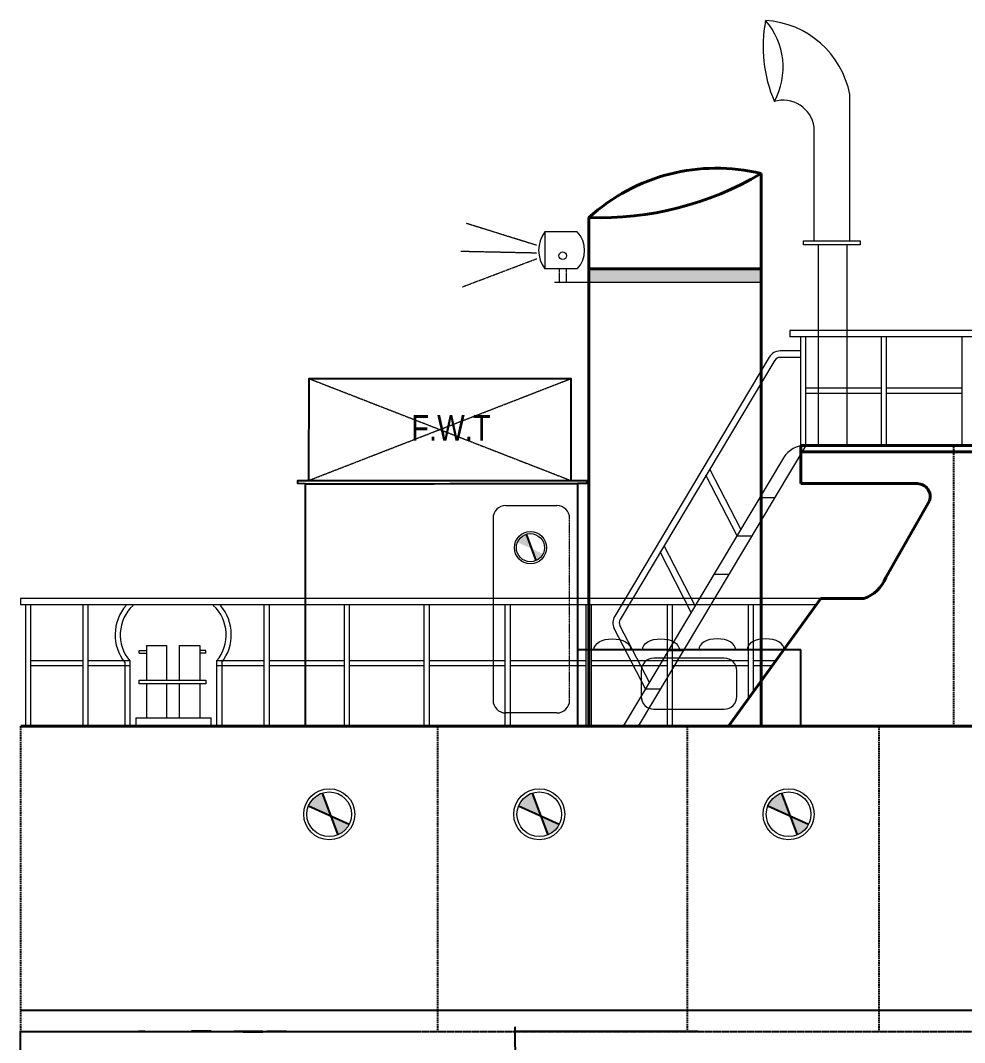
# Model space of a CAD drawing. Header units: inches. Extents: x 23291 to 181956, y 9161 to 51408.
# Drawn here: x 102008 to 110165, y 40436 to 49264 of the extents above; entities that cross this region are included whole.
import ezdxf

# ---------------------------------------------------------------- set-up
doc = ezdxf.new("R2010")
doc.units = ezdxf.units.IN
doc.header["$MEASUREMENT"] = 0
for name, pattern in [('CENTER', [2, 1.25, -0.25, 0.25, -0.25]), ('CENTER2', [1.125, 0.75, -0.125, 0.125, -0.125]), ('DASHED', [19.049999999999997, 12.7, -6.35]), ('HIDDEN', [0.375, 0.25, -0.125])]:
    doc.linetypes.add(name, pattern=pattern)
for name, color, linetype, lineweight in [('B.line', 1, 'Continuous', 25), ('Deck', 165, 'Continuous', 40), ('Door', 14, 'Continuous', 13), ('Fixtures', 30, 'Continuous', 18), ('hatch', 8, 'Continuous', 9), ('IN-LINE', 30, 'Continuous', 25), ('Railing', 222, 'Continuous', 9), ('staps', 200, 'Continuous', 15), ('Text', 255, 'Continuous', 13), ('Window', 5, 'Continuous', 13)]:
    doc.layers.add(name, color=color, linetype=linetype, lineweight=lineweight)
for name, color, linetype in [('bulkhead', 1, 'Continuous'), ('CL', 2, 'Continuous'), ('PDF6_Geometry', 7, 'Continuous'), ('PDF9_Geometry', 7, 'Continuous'), ('PDF9_Solid Fills', 7, 'Continuous'), ('wl 2', 3, 'Continuous')]:
    doc.layers.add(name, color=color, linetype=linetype)
doc.styles.add('Swis721 CnBT', font='swissc.ttf')

msp = doc.modelspace()

# ---------------------------------------------------------------- hatches: boundary and pattern name
at = {"layer": 'hatch'}
msp.add_hatch(color=256, dxfattribs=at).paths.add_polyline_path([(108408.0076710226, 47117.76945088606), (106919.1344022645, 47117.76945088606), (106919.1344022645, 47002.8462993209), (108408.0076710226, 47002.8462993209)])
msp.add_hatch(color=256, dxfattribs=at).paths.add_polyline_path([(108408.0076710226, 47117.76945088606), (106919.1344022645, 47117.76945088606), (106919.1344022645, 47002.8462993209), (108408.0076710226, 47002.8462993209)])
h = msp.add_hatch(color=256, dxfattribs=at)
h.paths.add_polyline_path([(106422.2027200058, 44702.49862507383), (106461.2074229302, 44597.99075454079, 0.1820220540587912), (106523.8845424241, 44656.40872219788)])
h.paths.add_polyline_path([(106422.2027200058, 44702.49862507383), (106376.2314430781, 44825.67249635642, 0.2172798080098379), (106302.553986303, 44756.73249288237)])
h = msp.add_hatch(color=256, dxfattribs=at)
h.paths.add_polyline_path([(106422.2027200058, 44702.49862507383), (106461.2074229302, 44597.99075454079, 0.1820220540587912), (106523.8845424241, 44656.40872219788)])
h.paths.add_polyline_path([(106422.2027200058, 44702.49862507383), (106376.2314430781, 44825.67249635642, 0.2172798080098379), (106302.553986303, 44756.73249288237)])
h = msp.add_hatch(color=256, dxfattribs=at)
h.paths.add_polyline_path([(104687.8328151724, 42395.5399101787), (104749.7450420374, 42229.65440139637, 0.1820220540587912), (104849.2325332949, 42322.38133418557)])
h.paths.add_polyline_path([(104687.8328151724, 42395.5399101787), (104614.8625343349, 42591.05399158008, 0.2172798080098379), (104497.9141902492, 42481.62541463735)])
h = msp.add_hatch(color=256, dxfattribs=at)
h.paths.add_polyline_path([(104687.8328151724, 42395.5399101787), (104749.7450420374, 42229.65440139637, 0.1820220540587912), (104849.2325332949, 42322.38133418557)])
h.paths.add_polyline_path([(104687.8328151724, 42395.5399101787), (104614.8625343349, 42591.05399158008, 0.2172798080098379), (104497.9141902492, 42481.62541463735)])
h = msp.add_hatch(color=256, dxfattribs=at)
h.paths.add_polyline_path([(106502.6440553762, 42395.5399101787), (106564.5562822393, 42229.65440139637, 0.1820220540587912), (106664.0437734988, 42322.38133418557)])
h.paths.add_polyline_path([(106502.6440553762, 42395.5399101787), (106429.6737745347, 42591.05399158008, 0.2172798080098379), (106312.7254304489, 42481.62541463735)])
h = msp.add_hatch(color=256, dxfattribs=at)
h.paths.add_polyline_path([(106502.6440553762, 42395.5399101787), (106564.5562822393, 42229.65440139637, 0.1820220540587912), (106664.0437734988, 42322.38133418557)])
h.paths.add_polyline_path([(106502.6440553762, 42395.5399101787), (106429.6737745367, 42591.05399158008, 0.2172798080098379), (106312.7254304489, 42481.62541463735)])
h = msp.add_hatch(color=256, dxfattribs=at)
h.paths.add_polyline_path([(108656.7977329992, 42395.5399101787), (108718.7099598643, 42229.65440139637, 0.1820220540587912), (108818.1974511238, 42322.38133418557)])
h.paths.add_polyline_path([(108656.7977329992, 42395.5399101787), (108583.8274521618, 42591.05399158008, 0.2172798080098379), (108466.879108076, 42481.62541463735)])
h = msp.add_hatch(color=256, dxfattribs=at)
h.paths.add_polyline_path([(108656.7977329992, 42395.5399101787), (108718.7099598643, 42229.65440139637, 0.1820220540587912), (108818.1974511238, 42322.38133418557)])
h.paths.add_polyline_path([(108656.7977329992, 42395.5399101787), (108583.8274521618, 42591.05399158008, 0.2172798080098379), (108466.879108076, 42481.62541463735)])

# ---------------------------------------------------------------- linework, layer by layer
msp.add_line((102008.1500884408, 38756.26766536922), (102008.1500884449, 40531.63027370216))
msp.add_line((102008.1500884408, 38756.26766536922), (102008.1500884449, 40531.63027370216))
at = {"linetype": 'HIDDEN'}
msp.add_line((102008.1500884449, 40531.62983504187), (116179.4535575666, 40531.51035164444), dxfattribs=at)
msp.add_line((102008.1500884449, 40531.62983504187), (116179.4535575666, 40531.51035164444), dxfattribs=at)
msp.add_line((102008.1500884449, 40531.62983504187), (116179.4535575666, 40531.51035164444), dxfattribs=at)
msp.add_point((102008.1500884449, 40531.63027370216))
msp.add_point((102008.1500884449, 40531.63027370216))
at = {"layer": 'B.line'}
for p, q in [((106376.2314430781, 44825.67249635642), (106461.2074229302, 44597.99075454079)), ((106376.2314430781, 44825.67249635642), (106461.2074229302, 44597.99075454079)), ((104614.8625343349, 42591.05399158008), (104749.7450420374, 42229.65440139637)), ((104614.8625343349, 42591.05399158008), (104749.7450420374, 42229.65440139637)), ((106429.6737745347, 42591.05399158008), (106564.5562822393, 42229.65440139637)), ((106429.6737745367, 42591.05399158008), (106564.5562822393, 42229.65440139637)), ((108583.8274521618, 42591.05399158008), (108718.7099598643, 42229.65440139637)), ((108583.8274521618, 42591.05399158008), (108718.7099598643, 42229.65440139637)), ((104497.9141902492, 42481.62541463735), (104849.2325332949, 42322.38133418557)), ((104497.9141902492, 42481.62541463735), (104849.2325332949, 42322.38133418557)), ((106312.7254304489, 42481.62541463735), (106664.0437734988, 42322.38133418557)), ((106312.7254304489, 42481.62541463735), (106664.0437734988, 42322.38133418557)), ((108466.879108076, 42481.62541463735), (108818.1974511238, 42322.38133418557)), ((108466.879108076, 42481.62541463735), (108818.1974511238, 42322.38133418557))]:
    msp.add_line(p, q, dxfattribs=at)
at = {"layer": 'bulkhead'}
for p in [(106280.818577303, 40570.20738448396), (106280.818577303, 40570.20738448498)]:
    msp.add_line(p, (106284.8066357457, 36958.71404082103), dxfattribs=at)
at = {"layer": 'CL', "linetype": 'CENTER2'}
for p, q in [((159137.991512333, 40713.86487909617), (102008.1500884449, 40713.8648790954)), ((156284.6024424424, 40713.86487909516), (102008.1500884449, 40713.86487909514))]:
    msp.add_line(p, q, dxfattribs=at)
at = {"layer": 'Deck', "ltscale": 5}
for p, q in [((108408.0076710226, 47941.46783176919), (108408.0076710226, 43167.45805717826)), ((108408.0076710226, 47941.46783176919), (108408.0076710226, 43167.45805717826)), ((106919.1344022645, 47560.75595695579), (106919.1344022645, 43167.45805717826)), ((106919.1344022645, 47560.75595695579), (106919.1344022645, 43167.45805717826)), ((106919.1344022645, 47117.76945088606), (108408.0076710226, 47117.76945088606)), ((106919.1344022645, 47117.76945088606), (108408.0076710226, 47117.76945088606))]:
    msp.add_line(p, q, dxfattribs=at)
at = {"layer": 'Deck', "color": 7}
for p in [(115792.4027134428, 45593.48651917919), (108749.646934864, 45263.18815300871)]:
    msp.add_line(p, (108749.646934864, 45593.48651917919), dxfattribs=at)
at = {"layer": 'Deck'}
for p in [(115792.4027134428, 45593.48651917919), (108749.646934864, 45263.18815300871)]:
    msp.add_line(p, (108749.646934864, 45593.48651917919), dxfattribs=at)
at = {"layer": 'Deck', "color": 7, "linetype": 'HIDDEN', "ltscale": 3}
msp.add_line((115792.4027134428, 45538.34950867908), (108749.646934864, 45538.34950867908), dxfattribs=at)
at = {"layer": 'Deck', "linetype": 'HIDDEN', "ltscale": 3}
msp.add_line((115792.4027134428, 45538.34950867908), (108749.646934864, 45538.34950867908), dxfattribs=at)
at = {"layer": 'Deck', "color": 7, "ltscale": 0.005}
for p, q in [((108749.646934864, 45263.18815300871), (109757.9322268851, 45263.18815300871)), ((109861.6669809034, 45115.50476799447), (109484.4103759762, 44451.52669222697)), ((108125.9711746229, 43167.45805717826), (108922.4660551526, 44270.19826717849)), ((108922.4660551526, 44270.19826717849), (109295.3856034145, 44270.19826717849))]:
    msp.add_line(p, q, dxfattribs=at)
at = {"layer": 'Deck', "ltscale": 0.005}
for p, q in [((108749.646934864, 45263.18815300871), (109757.9322268851, 45263.18815300871)), ((109861.6669809034, 45115.50476799447), (109484.4103759762, 44451.52669222697)), ((108125.9711746229, 43167.45805717826), (108922.4660551526, 44270.19826717849)), ((108922.4660551526, 44270.19826717849), (109295.3856034145, 44270.19826717849))]:
    msp.add_line(p, q, dxfattribs=at)
at = {"layer": 'Deck', "color": 7, "linetype": 'HIDDEN'}
msp.add_line((115792.4027134428, 43167.45805717826), (102008.1500884449, 43167.45805717826), dxfattribs=at)
at = {"layer": 'Deck', "linetype": 'HIDDEN'}
msp.add_line((115792.4027134428, 43167.45805717826), (102008.1500884449, 43167.45805717826), dxfattribs=at)
at = {"layer": 'Deck', "ltscale": 5}
for centre, radius, start, end in [((108021.5555877669, 46351.11976368536), 1636.62829937451, 76.34193684994433, 132.3449751242295), ((108021.5555877669, 46351.11976368536), 1636.62829937451, 76.34193684994433, 132.3449751242295), ((107011.9992119691, 50299.25377438699), 2740.071927697482, 268.0577952092253, 300.6291167050063), ((107011.9992119691, 50299.25377438699), 2740.071927697482, 268.0577952092253, 300.6291167050063)]:
    msp.add_arc(centre, radius, start, end, dxfattribs=at)
at = {"layer": 'Deck', "color": 7, "ltscale": 0.005}
for centre, radius, start, end in [((109757.9322268851, 45152.91413200951), 110.274021, 340.1694196229757, 90), ((109192.0740916001, 44567.0828631561), 314.3465154907267, 289.1871516234274, 338.4318522226106)]:
    msp.add_arc(centre, radius, start, end, dxfattribs=at)
at = {"layer": 'Deck', "ltscale": 0.005}
for centre, radius, start, end in [((109757.9322268851, 45152.91413200951), 110.274021, 340.1694196229757, 90), ((109192.0740916001, 44567.0828631561), 314.3465154907267, 289.1871516234274, 338.4318522226106)]:
    msp.add_arc(centre, radius, start, end, dxfattribs=at)
at = {"layer": 'Door'}
for p, q in [((106201.6546780054, 45074.42779152615), (106642.7507620063, 45074.42779152615)), ((106201.6546780054, 45074.42779152615), (106642.7507620063, 45074.42779152615)), ((106091.3806570052, 44964.15377052489), (106091.3806570052, 43392.92862694409)), ((106091.3806570052, 44964.15377052489), (106091.3806570052, 43392.92862694409)), ((106753.0247830065, 43392.92862694409), (106753.0247830065, 43392.92862694409)), ((106753.0247830065, 43392.92862694409), (106753.0247830065, 43392.92862694409)), ((106642.7507620063, 43282.65460594489), (106201.6546780054, 43282.65460594489)), ((106642.7507620063, 43282.65460594489), (106201.6546780054, 43282.65460594489))]:
    msp.add_line(p, q, dxfattribs=at)
at = {"layer": 'Door', "linetype": 'DASHED', "ltscale": 0.004}
msp.add_line((106753.0247830065, 43392.92862694409), (106753.0247830065, 44964.15377052489), dxfattribs=at)
msp.add_line((106753.0247830065, 43392.92862694409), (106753.0247830065, 44964.15377052489), dxfattribs=at)
at = {"layer": 'Door', "ltscale": 0.004}
msp.add_line((106091.3806570052, 43392.92862694409), (106091.3806570052, 43392.92862694409), dxfattribs=at)
msp.add_line((106091.3806570052, 43392.92862694409), (106091.3806570052, 43392.92862694409), dxfattribs=at)
at = {"layer": 'Door'}
for centre, start, end in [((106201.6546780054, 44964.15377052489), 90, 180), ((106201.6546780054, 44964.15377052489), 90, 180), ((106642.7507620063, 44964.15377052489), 0, 90), ((106642.7507620063, 44964.15377052489), 0, 90), ((106642.7507620063, 43392.92862694409), 270, 0), ((106642.7507620063, 43392.92862694409), 270, 0)]:
    msp.add_arc(centre, 110.274021, start, end, dxfattribs=at)
at = {"layer": 'Door', "ltscale": 0.004}
msp.add_arc((106201.6546780054, 43392.92862694409), 110.274021, 180, 270, dxfattribs=at)
msp.add_arc((106201.6546780054, 43392.92862694409), 110.274021, 180, 270, dxfattribs=at)
at = {"layer": 'Fixtures'}
for p, q in [((109173.9100340842, 47361.38512321895), (109173.9100340842, 48623.91380631232)), ((109173.9100340842, 47361.38512321895), (109173.9100340842, 48623.91380631232)), ((108865.2808904551, 47361.38512321895), (108865.2808904551, 48343.1831207073)), ((108865.2808904551, 47361.38512321895), (108865.2808904551, 48343.1831207073)), ((106817.2646273062, 47438.51886338877), (106538.4256278755, 47438.51886338877)), ((106538.4256278755, 47438.51886338877), (106538.4256278755, 47118.01623105246)), ((106817.2646273062, 47438.51886338877), (106538.4256278755, 47438.51886338877)), ((106538.4256278755, 47438.51886338877), (106538.4256278755, 47118.01623105246)), ((108900.2524302662, 47325.12278426539), (108900.2524302641, 45593.48651917919)), ((108900.2524302662, 47325.12278426539), (108900.2524302641, 45593.48651917919)), ((109148.3689775162, 47325.12278426539), (109148.3689775162, 45593.48651917919)), ((109148.3689775162, 47325.12278426539), (109148.3689775162, 45593.48651917919)), ((106662.7324687854, 47118.01623105246), (106538.4256278755, 47118.01623105246)), ((106662.7324687854, 47118.01623105246), (106538.4256278755, 47118.01623105246)), ((106723.5294928555, 47118.01623105246), (106662.7324687854, 47118.01623105246)), ((106723.5294928555, 47118.01623105246), (106662.7324687854, 47118.01623105246)), ((106817.2646273062, 47118.01623105246), (106723.5294928555, 47118.01623105246)), ((106817.2646273062, 47118.01623105246), (106723.5294928555, 47118.01623105246)), ((106623.188271885, 47002.8462993209), (108408.0076710226, 47002.8462993209)), ((106623.188271885, 47002.8462993209), (108408.0076710226, 47002.8462993209))]:
    msp.add_line(p, q, dxfattribs=at)
at = {"layer": 'Fixtures', "linetype": 'HIDDEN'}
for p, q in [((106662.7324687854, 47118.01623105246), (106662.7324687854, 47002.8462993209)), ((106662.7324687854, 47118.01623105246), (106662.7324687854, 47002.8462993209)), ((106723.5294928555, 47118.01623105246), (106723.5294928555, 47002.8462993209)), ((106723.5294928555, 47118.01623105246), (106723.5294928555, 47002.8462993209))]:
    msp.add_line(p, q, dxfattribs=at)
at = {"layer": 'Fixtures', "ltscale": 0.005}
for p, q in [((103034.6526334918, 43822.2825122128), (103096.0803555142, 43822.2825122128)), ((103034.6526334918, 43800.22770801296), (103034.6526334918, 43822.2825122128)), ((103034.6526334918, 43822.2825122128), (103096.0803555142, 43822.2825122128)), ((103034.6526334918, 43800.22770801296), (103034.6526334918, 43822.2825122128)), ((103034.6526334918, 43800.22770801296), (103096.0803555142, 43800.22770801296)), ((103034.6526334918, 43800.22770801296), (103096.0803555142, 43800.22770801296)), ((103096.0803555142, 43866.3921206135), (103096.0803555142, 43564.50438825262)), ((103096.0803555142, 43866.3921206135), (103271.5520733092, 43866.3921206135)), ((103096.0803555142, 43866.3921206135), (103096.0803555142, 43564.50438825262)), ((103096.0803555142, 43866.3921206135), (103271.5520733092, 43866.3921206135)), ((103271.5520733092, 43866.3921206135), (103271.5520733092, 43564.50438825262)), ((103271.5520733092, 43866.3921206135), (103271.5520733092, 43564.50438825262)), ((103380.7959457234, 43866.3921206135), (103380.7959457234, 43564.50438825262)), ((103380.7959457234, 43866.3921206135), (103556.7056901627, 43866.3921206135)), ((103380.7959457234, 43866.3921206135), (103380.7959457234, 43564.50438825262)), ((103380.7959457234, 43866.3921206135), (103556.7056901627, 43866.3921206135)), ((103556.7056901627, 43866.3921206135), (103556.7056901627, 43564.50438825262)), ((103556.7056901627, 43866.3921206135), (103556.7056901627, 43564.50438825262)), ((103608.9609464027, 43822.2825122128), (103556.7056901627, 43822.2825122128)), ((103608.9609464027, 43822.2825122128), (103556.7056901627, 43822.2825122128)), ((103608.9609464027, 43800.22770801296), (103556.7056901627, 43800.22770801296)), ((103608.9609464027, 43800.22770801296), (103556.7056901627, 43800.22770801296)), ((103608.9609464027, 43800.22770801296), (103608.9609464027, 43822.2825122128)), ((103608.9609464027, 43800.22770801296), (103608.9609464027, 43822.2825122128)), ((103096.0803555142, 43533.99565337549), (103096.0803555142, 43241.72813772947)), ((103096.0803555142, 43533.99565337549), (103096.0803555142, 43241.72813772947)), ((103271.5520733092, 43533.99565337549), (103271.5520733092, 43241.72813772947)), ((103271.5520733092, 43533.99565337549), (103271.5520733092, 43241.72813772947)), ((103380.7959457234, 43533.99565337549), (103380.7959457234, 43241.72813772947)), ((103380.7959457234, 43533.99565337549), (103380.7959457234, 43241.72813772947)), ((103556.7056901627, 43533.99565337549), (103556.7056901627, 43241.72813772947)), ((103556.7056901627, 43533.99565337549), (103556.7056901627, 43241.72813772947)), ((103006.4467871797, 43241.72813772947), (103657.2817763182, 43241.72813772947)), ((103006.4467871797, 43241.72813772947), (103006.4467871797, 43167.5989596632)), ((103006.4467871797, 43241.72813772947), (103657.2817763182, 43241.72813772947)), ((103006.4467871797, 43241.72813772947), (103006.4467871797, 43167.5989596632)), ((103657.2817763182, 43167.45805717826), (103657.2817763182, 43241.72813772947)), ((103657.2817763182, 43167.45805717826), (103657.2817763182, 43241.72813772947))]:
    msp.add_line(p, q, dxfattribs=at)
at = {"layer": 'Fixtures'}
msp.add_lwpolyline([(108774.7303133324, 47361.38512321895), (109264.4606112069, 47361.38512321895), (109264.4606112069, 47325.12278426539), (108774.7303133324, 47325.12278426539)], close=True, dxfattribs=at)
msp.add_lwpolyline([(108774.7303133324, 47361.38512321895), (109264.4606112069, 47361.38512321895), (109264.4606112069, 47325.12278426539), (108774.7303133324, 47325.12278426539)], close=True, dxfattribs=at)
at = {"layer": 'Fixtures', "ltscale": 0.005}
msp.add_lwpolyline([(103034.6526334918, 43564.50438825262), (103608.9609464027, 43564.50438825262), (103608.9609464027, 43533.99565337549), (103034.6526334918, 43533.99565337549)], close=True, dxfattribs=at)
msp.add_lwpolyline([(103034.6526334918, 43564.50438825262), (103608.9609464027, 43564.50438825262), (103608.9609464027, 43533.99565337549), (103034.6526334918, 43533.99565337549)], close=True, dxfattribs=at)
at = {"layer": 'Fixtures'}
for centre, radius in [((106693.377072754, 47232.14111927521), 32.64231229500677), ((106693.377072754, 47232.14111927521), 32.64231229500677), ((106414.6831154664, 44710.14124440083), 138.94526646), ((106414.6831154664, 44710.14124440083), 138.94526646), ((104675.896934953, 42407.6710519675), 220.5480420000001), ((104675.896934953, 42407.6710519675), 220.5480420000001), ((106490.7081751548, 42407.6710519675), 220.5480420000001), ((106490.7081751548, 42407.6710519675), 220.5480420000001), ((108644.8618527798, 42407.6710519675), 220.5480420000001), ((108644.8618527798, 42407.6710519675), 220.5480420000001)]:
    msp.add_circle(centre, radius, dxfattribs=at)
for centre, radius, start, end in [((109630.3643480927, 49038.69835882212), 1205.615154666778, 169.2235002702549, 203.1720781251318), ((109630.3643480927, 49038.69835882212), 1205.615154666778, 169.2235002702549, 203.1720781251318), ((108398.1240110198, 48475.77164277935), 789.8038074105968, 10.81090730453007, 86.5239104083228), ((107981.7707272508, 48859.66814219362), 615.713090844859, 331.3326546746912, 41.06292369403793), ((108398.1240110198, 48475.77164277935), 789.8038074105968, 10.81090730453007, 86.5239104083228), ((107981.7707272508, 48859.66814219362), 615.713090844859, 331.3326546746912, 41.06292369403793), ((108597.6808335684, 48304.75775246719), 270.3447786984471, 8.171389784575739, 106.2546333487959), ((108597.6808335684, 48304.75775246719), 270.3447786984471, 8.171389784575739, 106.2546333487959), ((106755.2885006549, 47278.26754722062), 269.6478999057224, 143.5373670373047, 216.4626329626953), ((106755.2885006549, 47278.26754722062), 269.6478999057224, 143.5373670373047, 216.4626329626953), ((106653.5767586502, 47278.26754722062), 229.0724834615869, 315.6078072034825, 44.39219279651748), ((106653.5767586502, 47278.26754722062), 229.0724834615869, 315.6078072034825, 44.39219279651748)]:
    msp.add_arc(centre, radius, start, end, dxfattribs=at)
at = {"layer": 'Fixtures', "extrusion": (0, 0, -1)}
for centre in [(107122.5657731481, 43829.10218317962), (107122.5657731481, 43829.10218317962), (107541.4592217228, 43829.10218317962), (107541.4592217228, 43829.10218317962)]:
    msp.add_ellipse(centre, major_axis=(159.810300025835, 2.935570632268471e-14), ratio=0.5877615897301673, start_param=3.141592653589793, end_param=6.283185307179586, dxfattribs=at)
at = {"layer": 'Fixtures'}
for centre in [(108028.0392805042, 43829.10218317962), (108028.0392805042, 43829.10218317962), (108446.9327290768, 43829.10218317962), (108446.9327290768, 43829.10218317962)]:
    msp.add_ellipse(centre, major_axis=(-159.8103000258349, 2.935570632268472e-14), ratio=0.5877615897301672, start_param=3.141592653589793, end_param=6.283185307179586, dxfattribs=at)
at = {"layer": 'hatch', "linetype": 'HIDDEN', "ltscale": 3}
for p, q in [((106469.3335803289, 47320.99635472984), (105858.662008795, 47511.1156375854)), ((106469.3335803289, 47320.99635472984), (105858.662008795, 47511.1156375854)), ((106469.3335803289, 47254.34081863031), (105813.4581386516, 47268.44674361727)), ((106469.3335803289, 47254.34081863031), (105813.4581386516, 47268.44674361727)), ((105828.4059771451, 46963.90127156663), (106469.3335803289, 47206.540307938)), ((105828.4059771451, 46963.90127156663), (106469.3335803289, 47206.540307938))]:
    msp.add_line(p, q, dxfattribs=at)
at = {"layer": 'hatch', "linetype": 'CENTER', "ltscale": 0.4}
for p, q in [((104498.0287024068, 45290.75665825928), (106763.9570593464, 46170.52722105391)), ((104502.0114811309, 46170.52722105391), (106763.379316626, 45290.75665825928))]:
    msp.add_line(p, q, dxfattribs=at)
at = {"layer": 'hatch'}
for centre, radius in [((106414.6831154664, 44710.14124440083), 121.5771081525), ((106414.6831154664, 44710.14124440083), 121.5771081525), ((104675.896934953, 42407.6710519675), 192.9795367500001), ((104675.896934953, 42407.6710519675), 192.9795367500001), ((106490.7081751548, 42407.6710519675), 192.9795367500001), ((106490.7081751548, 42407.6710519675), 192.9795367500001), ((108644.8618527798, 42407.6710519675), 192.9795367500001), ((108644.8618527798, 42407.6710519675), 192.9795367500001)]:
    msp.add_circle(centre, radius, dxfattribs=at)
at = {"layer": 'IN-LINE', "linetype": 'DASHED'}
for p, q in [((110072.9351868626, 43167.45805717826), (110072.9351868626, 45593.48651917919)), ((110072.9351868626, 43167.45805717826), (110072.9351868626, 45593.48651917919)), ((102008.1500884449, 43167.45805717826), (102008.1500884449, 40531.62983504187)), ((105612.6887939796, 43167.45805717826), (105612.6665699462, 40531.58125423097)), ((105612.6887939796, 43167.45805717826), (105612.6665699462, 40531.58125423097)), ((107770.0892720258, 43167.45805717826), (107770.0670479924, 40531.58125423097)), ((107770.0892720258, 43167.45805717826), (107770.0670479924, 40531.58125423097)), ((109424.1995870252, 43167.45805717826), (109424.198477139, 40531.56730764915)), ((109424.1995870252, 43167.45805717826), (109424.198477139, 40531.56730764915))]:
    msp.add_line(p, q, dxfattribs=at)
at = {"layer": 'IN-LINE', "ltscale": 2}
for p, q in [((105582.5462684747, 45262.92630459412), (106819.851567363, 45263.18815300871)), ((105717.1113573628, 45263.18815300871), (106819.851567363, 45263.18815300871)), ((108749.646934864, 43829.10218317861), (106819.851567363, 43829.10218317962)), ((108749.646934864, 43829.10218317861), (106819.851567363, 43829.10218317962)), ((108749.646934864, 43167.45805717826), (108749.646934864, 43829.10218317861)), ((108749.646934864, 43167.45805717826), (108749.646934864, 43829.10218317861))]:
    msp.add_line(p, q, dxfattribs=at)
at = {"layer": 'IN-LINE', "color": 7, "linetype": 'DASHED'}
msp.add_line((102008.1500884449, 43167.45805717826), (102008.1500884449, 40531.62983504187), dxfattribs=at)
at = {"layer": 'IN-LINE', "ltscale": 2}
for points in [[(104500.3166478608, 45290.75819931699), (104502.0114811309, 46170.52722105391), (106763.9570593464, 46170.52722105391), (106763.379316626, 45290.75665825928)], [(104471.7334656883, 43167.19620876365), (104471.7334656904, 45262.92630459412), (104403.7186829668, 45263.18815300871), (104403.7186829668, 45290.75665825928), (106902.5570831137, 45290.75665825928), (106902.5570831137, 45263.18815300871), (106819.851567363, 45263.18815300871), (106819.851567363, 43167.45805717826)], [(105582.5462684747, 45290.75665825928), (106902.5570831137, 45290.75665825928), (106902.5570831137, 45263.18815300871), (106819.851567363, 45263.18815300871), (106819.851567363, 43167.45805717826)], [(104471.7334656883, 43167.19620876365), (104471.7334656904, 45262.92630459412), (105582.5462684747, 45262.92630459412)], [(105581.3907830339, 45262.92630459412), (105581.3907909898, 45262.93207276554)]]:
    msp.add_lwpolyline(points, dxfattribs=at)
at = {"layer": 'PDF6_Geometry', "linetype": 'ByBlock', "lineweight": 35}
for points in [[(103654.7524315095, 40531.54189765851), (103486.2692815092, 40531.54189765851)], [(103933.7245315111, 40531.54189765851), (104102.2076815114, 40531.54189765851)]]:
    msp.add_lwpolyline(points, dxfattribs=at)
at = {"layer": 'PDF9_Geometry', "lineweight": 25}
for p, q in [((103082.1825396352, 40531.61045398226), (103027.065422336, 40531.61045398226)), ((103540.9062768314, 40531.61045398226), (103485.7891595344, 40531.61045398226)), ((104017.4168128411, 40531.61045398226), (103852.9438213803, 40531.61045398226)), ((104234.5914304037, 40531.61045398226), (104135.7758814617, 40531.61045398226)), ((104306.8365761841, 40531.61045398226), (104146.7553869006, 40531.61045398226)), ((104245.5709358406, 40531.61045398226), (104234.5914304037, 40531.61045398226))]:
    msp.add_line(p, q, dxfattribs=at)
at = {"layer": 'PDF9_Solid Fills', "transparency": 33554559}
for points in [[(102882.7947208818, 41323.36691082164), (102882.7947208818, 41323.61045325694), (102882.7947208818, 41323.61045325694)], [(102882.7947208818, 40531.85399641756), (102882.7947208818, 40531.61045398226), (102882.7947208818, 40531.61045398226)], [(102943.4015908974, 40531.85399641756), (102943.4015908974, 40531.61045398226), (102943.4015908974, 40531.61045398226)]]:
    msp.add_solid(points, dxfattribs=at)
at = {"layer": 'Railing'}
for p, q in [((114461.6852360126, 46585.95270817817), (108654.3970826017, 46585.95270817817)), ((108654.3970826017, 46585.95270817817), (108654.3970826017, 46530.81569767908)), ((114461.6852360126, 46585.95270817817), (108654.3970826017, 46585.95270817817)), ((108654.3970826017, 46585.95270817817), (108654.3970826017, 46530.81569767908)), ((114442.128910538, 46530.81569767908), (108654.3970826017, 46530.81569767908)), ((114442.128910538, 46530.81569767908), (108654.3970826017, 46530.81569767908)), ((108749.646934864, 45593.48651917919), (108749.646934864, 46530.81569767908)), ((108749.646934864, 45593.48651917919), (108749.646934864, 46530.81569767908)), ((108793.7565432636, 45593.48651917919), (108793.7565432636, 46530.81569767908)), ((108793.7565432636, 45593.48651917919), (108793.7565432636, 46530.81569767908)), ((109446.5014495524, 45593.48651917919), (109446.5014495524, 46530.81569767908)), ((109446.5014495524, 45593.48651917919), (109446.5014495524, 46530.81569767908)), ((109490.6110579521, 45593.48651917919), (109490.6110579521, 46530.81569767908)), ((109490.6110579521, 45593.48651917919), (109490.6110579521, 46530.81569767908)), ((110143.3559642388, 45593.48651917919), (110143.3559642388, 46530.81569767908)), ((110143.3559642388, 45593.48651917919), (110143.3559642388, 46530.81569767908)), ((108793.7565432636, 46089.71961367919), (109446.5014495524, 46089.71961367919)), ((108793.7565432636, 46089.71961367919), (109446.5014495524, 46089.71961367919)), ((109490.6110579521, 46089.71961367919), (110143.3559642388, 46089.71961367919)), ((109490.6110579521, 46089.71961367919), (110143.3559642388, 46089.71961367919)), ((108793.7565432636, 46045.61000527849), (109446.5014495524, 46045.61000527849)), ((108793.7565432636, 46045.61000527849), (109446.5014495524, 46045.61000527849)), ((109490.6110579521, 46045.61000527849), (110143.3559642388, 46045.61000527849)), ((109490.6110579521, 46045.61000527849), (110143.3559642388, 46045.61000527849)), ((102008.1500884449, 44270.19826717849), (102008.1500884449, 44215.0612566794)), ((108922.4660551526, 44270.19826717849), (102008.1500884449, 44270.19826717849)), ((102008.1500884449, 44270.19826717849), (102008.1500884449, 44215.0612566794)), ((108922.4660551526, 44270.19826717849), (102008.1500884449, 44270.19826717849)), ((108882.6413111264, 44215.0612566794), (102008.1500884449, 44215.0612566794)), ((108882.6413111264, 44215.0612566794), (102008.1500884449, 44215.0612566794)), ((102053.4607453095, 43167.45805717826), (102053.4607453095, 44215.0612566794)), ((102053.4607453095, 43167.45805717826), (102053.4607453095, 44215.0612566794)), ((102097.5703537092, 43167.45805717826), (102097.5703537092, 44215.0612566794)), ((102097.5703537092, 43167.45805717826), (102097.5703537092, 44215.0612566794)), ((102549.2894648776, 43167.45805717826), (102549.2894648776, 44215.0612566794)), ((102549.2894648776, 43167.45805717826), (102549.2894648776, 44215.0612566794)), ((102593.3990732773, 43167.45805717826), (102593.3990732773, 44215.0612566794)), ((102593.3990732773, 43167.45805717826), (102593.3990732773, 44215.0612566794)), ((104114.8105342601, 43167.45805717826), (104114.8105342601, 44215.0612566794)), ((104114.8105342601, 43167.45805717826), (104114.8105342601, 44215.0612566794)), ((104158.9201426618, 43167.45805717826), (104158.9201426618, 44215.0612566794)), ((104158.9201426618, 43167.45805717826), (104158.9201426618, 44215.0612566794)), ((104808.3626614852, 43167.45805717826), (104808.3626614852, 44215.0612566794)), ((104808.3626614852, 43167.45805717826), (104808.3626614852, 44215.0612566794)), ((104852.4722698829, 43167.45805717826), (104852.4722698829, 44215.0612566794)), ((104852.4722698829, 43167.45805717826), (104852.4722698829, 44215.0612566794)), ((105497.0861631664, 43167.45805717826), (105497.0861631664, 44215.06125667838)), ((105497.0861631664, 43167.45805717826), (105497.0861631664, 44215.06125667838)), ((105541.195771564, 43167.45805717826), (105541.195771564, 44215.06125667838)), ((105541.195771564, 43167.45805717826), (105541.195771564, 44215.06125667838)), ((106197.2006781102, 43167.45805717826), (106197.2006781102, 44215.06125667838)), ((106197.2006781102, 43167.45805717826), (106197.2006781102, 44215.06125667838)), ((106241.3102865119, 43167.45805717826), (106241.3102865119, 44215.06125667838)), ((106241.3102865119, 43167.45805717826), (106241.3102865119, 44215.06125667838)), ((106897.3151930539, 43167.45805717826), (106897.3151930539, 44215.06125667838)), ((106897.3151930539, 43167.45805717826), (106897.3151930539, 44215.06125667838)), ((106941.4248014557, 43167.45805717826), (106941.4248014557, 44215.06125667838)), ((106941.4248014557, 43167.45805717826), (106941.4248014557, 44215.06125667838)), ((107597.4297080018, 43167.45805717826), (107597.4297080018, 44215.06125667838)), ((107597.4297080018, 43167.45805717826), (107597.4297080018, 44215.06125667838)), ((107641.5393163994, 43167.45805717826), (107641.5393163994, 44215.06125667838)), ((107641.5393163994, 43167.45805717826), (107641.5393163994, 44215.06125667838)), ((108297.5442229456, 43404.99944502857), (108297.5442229456, 44215.06125667838)), ((108297.5442229456, 43404.99944502857), (108297.5442229456, 44215.06125667838)), ((108341.6538313452, 43466.06881285428), (108341.6538313452, 44215.06125667838)), ((108341.6538313452, 43466.06881285428), (108341.6538313452, 44215.06125667838)), ((102097.5703537092, 43735.36926532851), (102549.2894648776, 43735.36926532851)), ((102097.5703537092, 43735.36926532851), (102549.2894648776, 43735.36926532851)), ((102593.3990732773, 43735.36926532851), (102753.5752602533, 43735.36926532851)), ((102593.3990732773, 43735.36926532851), (102797.684868655, 43735.36926532851)), ((102797.684868655, 43735.36926532851), (102951.1081939411, 43735.36926532851)), ((102797.684868655, 43735.36926532851), (102951.1081939411, 43735.36926532851)), ((103704.9125681509, 43735.36926532851), (103989.9524697168, 43735.36926532851)), ((103704.9125681509, 43735.36926532851), (103989.9524697168, 43735.36926532851)), ((103704.9125681509, 43735.36926532851), (104114.8105342601, 43735.36926532851)), ((103704.9125681509, 43735.36926532851), (104114.8105342601, 43735.36926532851)), ((104165.8703634013, 43735.36926532851), (104808.3626614852, 43735.36926532851)), ((104165.8703634013, 43735.36926532851), (104808.3626614852, 43735.36926532851)), ((104854.5938650845, 43735.36926532851), (105497.0861631664, 43735.36926532851)), ((104854.5938650845, 43735.36926532851), (105497.0861631664, 43735.36926532851)), ((105541.195771564, 43735.36926532851), (106197.2006781102, 43735.36926532851)), ((105541.195771564, 43735.36926532851), (106197.2006781102, 43735.36926532851)), ((106241.3102865119, 43735.36926532851), (106897.3151930539, 43735.36926532851)), ((106241.3102865119, 43735.36926532851), (106897.3151930539, 43735.36926532851)), ((106941.4248014557, 43735.36926532851), (107597.4297080018, 43735.36926532851)), ((106941.4248014557, 43735.36926532851), (107597.4297080018, 43735.36926532851)), ((107641.5393163994, 43735.36926532851), (108297.5442229456, 43735.36926532851)), ((107641.5393163994, 43735.36926532851), (108297.5442229456, 43735.36926532851)), ((108341.6538313452, 43735.36926532851), (108536.1660380956, 43735.36926532851)), ((108341.6538313452, 43735.36926532851), (108536.1660380956, 43735.36926532851)), ((102097.5703537092, 43691.25965692883), (102549.2894648776, 43691.25965692883)), ((102097.5703537092, 43691.25965692883), (102549.2894648776, 43691.25965692883)), ((102593.3990732773, 43691.25965692883), (102753.5752602533, 43691.25965692883)), ((102593.3990732773, 43691.25965692883), (102797.684868655, 43691.25965692883)), ((102797.684868655, 43691.25965692883), (102953.311900224, 43691.25965692883)), ((102797.684868655, 43691.25965692883), (102953.311900224, 43691.25965692883)), ((103702.7088618659, 43691.25965692883), (104003.4650781811, 43691.25965692883)), ((103702.7088618659, 43691.25965692883), (104003.4650781811, 43691.25965692883)), ((103702.7088618659, 43691.25965692985), (104114.8105342601, 43691.25965692985)), ((103702.7088618659, 43691.25965692985), (104114.8105342601, 43691.25965692985)), ((104158.9201426618, 43691.25965692985), (104808.3626614852, 43691.25965692985)), ((104158.9201426618, 43691.25965692985), (104808.3626614852, 43691.25965692985)), ((104852.4722698829, 43691.25965692883), (105497.0861631664, 43691.25965692883)), ((104852.4722698829, 43691.25965692883), (105497.0861631664, 43691.25965692883)), ((105541.195771564, 43691.25965692883), (106197.2006781102, 43691.25965692883)), ((105541.195771564, 43691.25965692883), (106197.2006781102, 43691.25965692883)), ((106241.3102865119, 43691.25965692883), (106897.3151930539, 43691.25965692883)), ((106241.3102865119, 43691.25965692883), (106897.3151930539, 43691.25965692883)), ((106941.4248014557, 43691.25965692883), (107597.4297080018, 43691.25965692883)), ((106941.4248014557, 43691.25965692883), (107597.4297080018, 43691.25965692883)), ((107641.5393163994, 43691.25965692883), (108297.5442229456, 43691.25965692883)), ((107641.5393163994, 43691.25965692883), (108297.5442229456, 43691.25965692883)), ((108341.6538313452, 43691.25965692883), (108504.3062428747, 43691.25965692883)), ((108341.6538313452, 43691.25965692883), (108504.3062428747, 43691.25965692883))]:
    msp.add_line(p, q, dxfattribs=at)
at = {"layer": 'Railing', "ltscale": 0.005}
for p, q in [((102909.2022918243, 43717.03455509782), (102909.2022918243, 43167.84890724008)), ((102909.2022918243, 43717.03455509782), (102909.2022918243, 43167.84890724008)), ((102953.311900224, 43732.76483936232), (102953.311900224, 43167.45805717826)), ((102953.311900224, 43732.76483936232), (102953.311900224, 43167.45805717826)), ((103702.7088618659, 43732.76483936232), (103702.7088618659, 43167.45805717826)), ((103702.7088618659, 43732.76483936232), (103702.7088618659, 43167.45805717826)), ((103746.8184702676, 43717.03455509782), (103746.8184702676, 43167.84890724008)), ((103746.8184702676, 43717.03455509782), (103746.8184702676, 43167.84890724008))]:
    msp.add_line(p, q, dxfattribs=at)
for centre, radius, start, end in [((103216.1829103077, 43957.42477380742), 389.9032666731192, 139.3619181217108, 218.0637664893425), ((103216.1829103077, 43957.42477380742), 389.9032666731192, 139.3619181217108, 218.0637664893425), ((103216.1829103077, 43957.42477380742), 345.7936582731833, 132.747159621595, 220.5185062975317), ((103216.1829103077, 43957.42477380742), 345.7936582731833, 132.747159621595, 220.5185062975317), ((103439.8378517863, 43957.42477380742), 345.7936582731833, 319.4814937024682, 47.25284037840505), ((103439.8378517863, 43957.42477380742), 345.7936582731833, 319.4814937024682, 47.25284037840505), ((103439.8378517863, 43957.42477380742), 389.9032666731192, 321.9362335106575, 40.63808187828918), ((103439.8378517863, 43957.42477380742), 389.9032666731192, 321.9362335106575, 40.63808187828918)]:
    msp.add_arc(centre, radius, start, end, dxfattribs=at)
at = {"layer": 'staps', "ltscale": 0.004}
for p, q in [((108478.2086328732, 46355.50772347774), (107142.6524311368, 44119.36153850795)), ((108478.2086328732, 46355.50772347774), (107142.6524311368, 44119.36153850795)), ((108749.646934864, 46409.23722275726), (108572.8821601704, 46409.23722275726)), ((108749.646934864, 46409.23722275726), (108572.8821601704, 46409.23722275726)), ((108749.646934864, 46354.10021225817), (108572.8821601704, 46354.10021225817)), ((108749.646934864, 46354.10021225817), (108572.8821601704, 46354.10021225817)), ((108526.2854837789, 46328.47460425401), (107189.9891947864, 44091.0892776476)), ((108526.2854837789, 46328.47460425401), (107189.9891947864, 44091.0892776476)), ((108793.7565432636, 45593.48651917919), (107344.7916322096, 43167.45805717826)), ((108793.7565432636, 45593.48651917919), (107344.7916322096, 43167.45805717826)), ((108602.0086015592, 45487.49757270605), (107216.3464368651, 43167.45805717826)), ((108602.0086015592, 45487.49757270605), (107216.3464368651, 43167.45805717826)), ((108232.5729189817, 44868.94464987784), (107964.6136063401, 45388.05710306072)), ((108232.5729189817, 44868.94464987784), (107964.6136063401, 45388.05710306072)), ((108199.2893269077, 44813.21732268517), (107929.681013882, 45335.52435278946)), ((108199.2893269077, 44813.21732268517), (107929.681013882, 45335.52435278946)), ((108396.8754511448, 45144.03938568484), (108525.3206464831, 45144.03938568484)), ((108396.8754511448, 45144.03938568484), (108525.3206464831, 45144.03938568484)), ((108199.2893269077, 44813.21732268517), (108327.7345222501, 44813.21732268517)), ((108199.2893269077, 44813.21732268517), (108327.7345222501, 44813.21732268517)), ((107804.1170784377, 44151.57319668584), (107534.508765412, 44673.88022678912)), ((107804.1170784377, 44151.57319668584), (107534.508765412, 44673.88022678912)), ((107837.4006705137, 44207.30052387646), (107569.4413578721, 44726.41297706139)), ((107837.4006705137, 44207.30052387646), (107569.4413578721, 44726.41297706139)), ((108001.7032026747, 44482.39525968551), (108130.1483980151, 44482.39525968551)), ((108001.7032026747, 44482.39525968551), (108130.1483980151, 44482.39525968551)), ((107408.9448299676, 43489.92907068448), (107139.336516944, 44012.23610078979)), ((107408.9448299676, 43489.92907068448), (107139.336516944, 44012.23610078979)), ((107442.2284220437, 43545.65639787714), (107188.33123769, 44037.52655878903)), ((107442.2284220437, 43545.65639787714), (107188.33123769, 44037.52655878903)), ((107606.5309542047, 43820.75113368516), (107734.9761495471, 43820.75113368516)), ((107606.5309542047, 43820.75113368516), (107734.9761495471, 43820.75113368516)), ((107408.9448299697, 43489.92907068448), (107537.3900253121, 43489.92907068448)), ((107408.9448299697, 43489.92907068448), (107537.3900253121, 43489.92907068448))]:
    msp.add_line(p, q, dxfattribs=at)
for centre, radius, start, end in [((108572.8821601704, 46298.96320175703), 110.274021, 90, 149.1519015545754), ((108572.8821601704, 46298.96320175703), 110.274021, 90, 149.1519015545754), ((108572.8821601704, 46298.96320175703), 55.13701050000002, 90, 149.1519015545754), ((108572.8821601704, 46298.96320175703), 55.13701050000002, 90, 149.1519015545754), ((108793.1323023742, 45368.17275910942), 225.3146248104114, 89.84126011830809, 148.0221108793113), ((108793.1323023742, 45368.17275910942), 225.3146248104114, 89.84126011830809, 148.0221108793113), ((107237.325958436, 44062.81701678826), 110.274021, 149.1519015545754, 207.3022133571332), ((107237.3259584381, 44062.81701678826), 110.274021, 149.1519015545754, 207.3022133571332), ((107237.325958436, 44062.81701678826), 55.13701050000002, 149.1519015545754, 207.3022133571332), ((107237.3259584381, 44062.81701678826), 55.13701050000002, 149.1519015545754, 207.3022133571332)]:
    msp.add_arc(centre, radius, start, end, dxfattribs=at)
at = {"layer": 'Window'}
msp.add_lwpolyline([(107481.4956933644, 43315.09006585131), (108088.0028088626, 43315.09006585131, 0.414213562373095), (108198.2768298628, 43425.36408685155), (108198.2768298628, 43645.91212885098, 0.4142135623730383), (108088.0028088626, 43756.18614985223), (107481.4956933644, 43756.18614985223, 0.414213562373095), (107371.2216723621, 43645.91212885098), (107371.2216723621, 43425.36408685155, 0.4142135623731015)], format="xyb", close=True, dxfattribs=at)
msp.add_lwpolyline([(107481.4956933644, 43315.09006585131), (108088.0028088626, 43315.09006585131, 0.414213562373095), (108198.2768298628, 43425.36408685155), (108198.2768298628, 43645.91212885098, 0.4142135623730383), (108088.0028088626, 43756.18614985223), (107481.4956933644, 43756.18614985223, 0.414213562373095), (107371.2216723621, 43645.91212885098), (107371.2216723621, 43425.36408685155, 0.4142135623731015)], format="xyb", close=True, dxfattribs=at)
at = {"layer": 'wl 2', "color": 253, "linetype": 'ByBlock', "true_color": 0x9898cc}
msp.add_line((106279.2660427064, 40532.49759203705), (107862.2529959636, 40532.49759203705), dxfattribs=at)
msp.add_line((106279.2660427064, 40532.49759203705), (107862.2529959636, 40532.49759203705), dxfattribs=at)

# ---------------------------------------------------------------- texts
at = {"layer": 'Text', "style": 'Swis721 CnBT'}
msp.add_text('F.W.T', height=220.5480420000001, dxfattribs=at).set_placement((105383.9013876295, 45634.70606356922))

doc.saveas('drawing.dxf')
